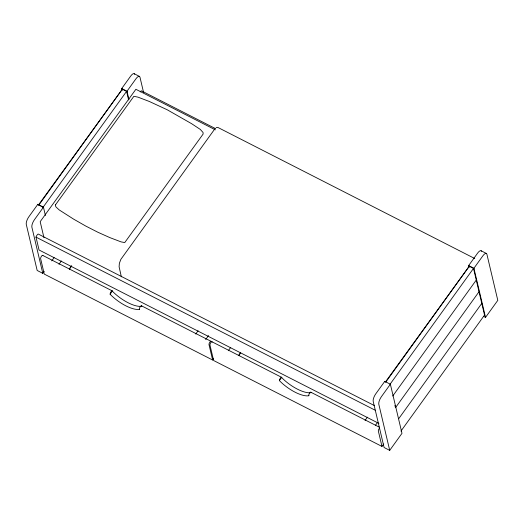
<?xml version="1.0" encoding="UTF-8"?>
<svg xmlns="http://www.w3.org/2000/svg" width="524" height="524" viewBox="0 0 524 524"><rect width="100%" height="100%" fill="white"/><g stroke="black" fill="none" stroke-linecap="round" stroke-linejoin="round"><path stroke-width="0.79" d="M45.411 215.502L43.446 207.19L37.833 204.321L28.905 216.713A6.039 2.181 -63 0 0 26.285 224.423L37.171 270.469L42.785 273.338L44.199 271.373M122.19 90.528L121.719 88.536L130.646 76.144A6.039 2.181 -63 0 1 134.596 74.198M38.776 205.166L122.328 89.204L38.435 204.995M43.027 207.334L126.579 91.373L128.596 99.927M43.446 207.19L34.519 219.576A6.039 2.181 -63 0 0 31.899 227.285L42.785 273.338M128.956 99.54L126.991 91.222L135.919 78.836A6.039 2.181 -63 0 1 139.987 77.264L143.55 92.348M51.752 260.887L54.11 257.612M58.983 264.286L61.367 260.972M69.338 268.923L71.716 265.622M69.384 269.126L71.29 266.487M214.84 128.884L120.834 259.4L119.367 263.356L119.105 266.781L121.352 276.823M110.505 293.643L112.26 291.062L113.001 291.835A23.6 8.613 35.8 0 0 140.681 306.357M195.714 334.063L198.098 330.749M205.657 339.539L208.519 335.563M42.876 255.653A2.05 0.74 -63 0 0 41.514 256.177A2.05 0.74 -63 0 0 40.643 258.745L44.271 274.098L212.633 360.014L213.53 358.776M228.32 350.7L230.711 347.386M238.675 355.338L240.582 352.698M238.721 355.547L240.627 352.901M384.76 381.361L375.832 393.753A6.039 2.181 -63 0 0 373.219 401.463L384.099 447.509L389.712 450.371L401.98 433.341L390.373 384.23L384.76 381.361L384.858 381.773M469.118 267.567L468.646 265.576L477.574 253.184A6.039 2.181 -63 0 1 481.523 251.238M390.373 384.23L381.446 396.616A6.039 2.181 -63 0 0 378.826 404.325L389.712 450.371M485.532 317.38L473.919 268.262L482.846 255.876A6.039 2.181 -63 0 1 486.914 254.304L497.8 300.35L485.532 317.38L483.554 316.372M365.051 420.477L367.442 417.163M392.718 396.039L476.264 280.078M375.472 425.291L377.385 422.639M479.021 291.744L395.476 407.705L394.926 405.373M398.705 418.715L481.779 303.409M212.213 342.067A2.05 0.74 -63 0 0 210.858 342.591A2.05 0.74 -63 0 0 209.986 345.159L213.615 360.512L381.976 446.428L383.758 443.952M216.13 127.581L217.801 127.404L474.724 258.515M141.323 306.291L141.827 306.147M308.937 395.659L308.433 395.797A23.6 8.613 35.8 0 1 280.111 381.348L279.39 380.581L281.598 377.476M134.196 73.72L139.469 76.412M481.124 250.76L486.396 253.452M215.718 128.727L141.415 90.809A2.843 1.028 -63 0 0 140.196 91.923M215.397 129.867L135.873 89.283L40.584 221.108L40.204 221.79L43.97 237.706M121.719 88.536L126.991 91.222M468.646 265.576L473.919 268.262M121.817 88.942L127.09 91.635M468.744 265.982L474.017 268.674M43.538 207.596L37.833 204.321M390.472 384.636L389.961 384.374L473.506 268.412L484.536 315.075L400.991 431.036L401.502 431.298M374.45 405.609L38.226 234.032A2.843 1.028 -63 0 0 35.999 237.123L39.045 249.987L378.904 423.425M35.999 237.123L375.132 410.187M42.601 255.345L112.156 290.84M141.408 305.767L210.962 341.262M211.945 341.766L281.499 377.26M310.752 392.181L379.579 427.309M281.624 377.483L282.338 378.249A23.6 8.613 35.8 0 0 310.66 392.705L311.217 392.686M110.053 294.167L110.774 294.927A23.6 8.613 35.8 0 0 139.096 309.383L139.646 309.363M381.976 446.428L378.348 431.075A2.05 0.74 -63 0 1 379.514 428.141M311.046 392.6L311.02 392.489A2.05 0.74 -63 0 0 309.664 393.013A2.05 0.74 -63 0 0 308.793 395.581L308.819 395.692M281.794 377.673L281.768 377.562A2.05 0.74 -63 0 0 280.412 378.086A2.05 0.74 -63 0 0 279.541 380.653M212.633 360.014L209.011 344.661A2.05 0.74 -63 0 1 209.882 342.093A2.05 0.74 -63 0 1 211.238 341.569M141.703 306.186L141.683 306.075A2.05 0.74 -63 0 0 140.321 306.599A2.05 0.74 -63 0 0 139.45 309.167L139.476 309.278M112.457 291.259L112.431 291.148A2.05 0.74 -63 0 0 111.075 291.672A2.05 0.74 -63 0 0 110.204 294.239M55.511 204.805L55.374 205.696L56.035 207L59.179 209.914L73.589 219.117L85.805 226.086L97.909 232.263L109.726 237.555L121.09 241.885L124.751 242.566L203.135 134.046L203.037 132.467L200.286 129.421L191.607 123.684L167.228 109.778L149.386 101.499L138.022 97.156L133.882 96.292L55.511 204.805M469.255 266.244L385.71 382.206L385.369 382.035L469.255 266.244"/></g></svg>
